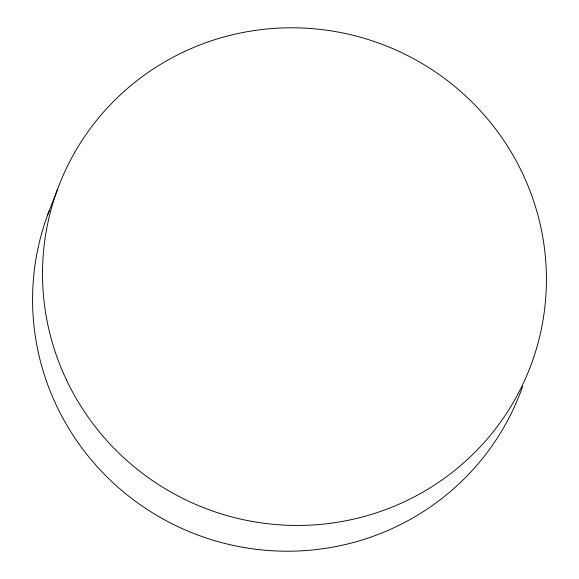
<?xml version="1.0" encoding="UTF-8"?>
<svg xmlns="http://www.w3.org/2000/svg" width="579" height="579" viewBox="0 0 579 579"><rect width="100%" height="100%" fill="white"/><g stroke="black" fill="none" stroke-linecap="round" stroke-linejoin="round"><path stroke-width="0.87" d="M47.579 215.127L57.524 189.369M522.692 386.265A252.502 248.275 21.1 0 1 198.438 535.249A252.502 248.275 21.1 0 1 49.164 210.944M66.346 379.701A252.502 248.275 21.1 0 0 501.175 421.208A252.502 248.275 21.1 0 0 315.888 28.95A252.502 248.275 21.1 0 0 66.346 379.701"/></g></svg>
